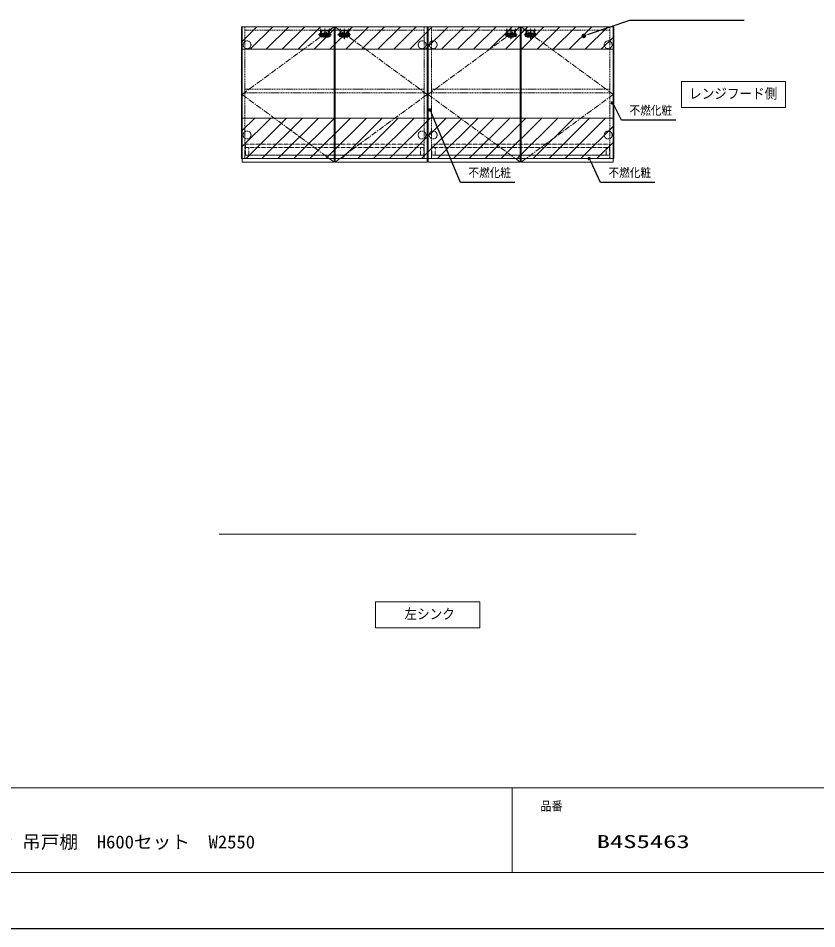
# Model space of a CAD drawing. Units: millimetres, scale not verified. Extents: x -6948 to 6948, y -3754 to 3754.
# Drawn here: x -3304 to 236, y -3671 to 367 of the extents above; entities that cross this region are included whole.
import ezdxf
from ezdxf.enums import TextEntityAlignment as Align

# ---------------------------------------------------------------- set-up
doc = ezdxf.new("R2010")
doc.units = ezdxf.units.MM
doc.header["$LTSCALE"] = 20
for name, pattern in [('USER1', [0.26, 0.01, -0.25]), ('USER2', [0.375, 0.25, -0.125]), ('USER3', [2, 1.25, -0.25, 0.25, -0.25])]:
    doc.linetypes.add(name, pattern=pattern)
for name, color, linetype, lineweight in [('0-0_0', 30, 'Continuous', 13), ('0-1_細線ﾚｲﾔｰ', 91, 'Continuous', 9), ('0-2_図面枠', 3, 'USER1', 15), ('0-4_KABE', 4, 'Continuous', 20), ('0-5_1', 30, 'Continuous', 13), ('0-6_本体', 6, 'USER2', 25), ('0-7_寸法ﾚｲﾔｰ', 30, 'Continuous', 13), ('0-8_DEFPOINTS', 7, 'Continuous', 25)]:
    doc.layers.add(name, color=color, linetype=linetype, lineweight=lineweight)
doc.styles.add('ＭＳ ゴシック', font='')
doc.styles.get('ＭＳ ゴシック').set_extended_font_data('MS Gothic')

# ---------------------------------------------------------------- blocks, each defined once
blk = doc.blocks.new('A$C6C503A1C')
at = {"layer": '0-5_1', "color": 1, "linetype": 'USER3'}
for p, q in [((593.1, 857.4), (593.1, 0)), ((0, 428.7), (1186.2, 428.7)), ((213.1, 674.8), (213.1, 182.6)), ((973.1, 674.8), (973.1, 182.6))]:
    blk.add_line(p, q, dxfattribs=at)
at = {"layer": '0-5_1', "color": 1, "linetype": 'USER2'}
for p, q in [((123.1, 528.7), (123.1, 328.7)), ((163.1, 568.7), (1023.1, 568.7)), ((163.1, 288.7), (1023.1, 288.7)), ((333.1, 568.7), (333.1, 288.7)), ((413.1, 568.7), (413.1, 288.7)), ((413.1, 358.7), (773.1, 358.7)), ((773.1, 568.7), (773.1, 288.7)), ((853.1, 568.7), (853.1, 288.7)), ((1063.1, 528.7), (1063.1, 328.7))]:
    blk.add_line(p, q, dxfattribs=at)
at = {"layer": '0-5_1', "color": 1}
for p, q in [((176.1, 398.7), (176.1, 458.7)), ((250.1, 458.7), (250.1, 398.7)), ((936.1, 458.7), (936.1, 398.7)), ((1010.1, 398.7), (1010.1, 458.7))]:
    blk.add_line(p, q, dxfattribs=at)
at = {"layer": '0-5_1', "color": 1, "linetype": 'USER2'}
for centre, start, end in [((163.1, 528.7), 90, 180), ((163.1, 328.7), 180, 270), ((1023.1, 528.7), 0, 90), ((1023.1, 328.7), 270, 0)]:
    blk.add_arc(centre, 40, start, end, dxfattribs=at)
at = {"layer": '0-5_1', "color": 1}
for centre, start, end in [((213.1, 458.7), 0, 180), ((213.1, 398.7), 180, 0), ((973.1, 458.7), 0, 180), ((973.1, 398.7), 180, 0)]:
    blk.add_arc(centre, 37, start, end, dxfattribs=at)
blk = doc.blocks.new('A$C3CB362AA')
at = {"layer": '0-6_本体', "linetype": 'USER3'}
for p, q in [((420, 4584), (420, 2900)), ((2320, 4584), (2320, 0)), ((4220, 4584), (4220, 2900))]:
    blk.add_line(p, q, dxfattribs=at)
at = {"layer": '0-6_本体'}
for p, q in [((770, 3857), (770, 1037)), ((770, 1637), (3870, 1637)), ((970, 837), (3670, 837)), ((1820, 2687), (2820, 2687)), ((1820, 2687), (1820, 837)), ((1820, 1887), (2820, 1887)), ((2820, 2687), (2820, 837)), ((3870, 3857), (3870, 1037))]:
    blk.add_line(p, q, dxfattribs=at)
blk.add_lwpolyline([(0, 3857), (4640, 3857), (4640, 3557), (0, 3557)], close=True, dxfattribs=at)
for centre, start, end in [((970, 1037), 180, 270), ((3670, 1037), 270, 0)]:
    blk.add_arc(centre, 200, start, end, dxfattribs=at)
blk = doc.blocks.new('A$C0D9D3555')
at = {"layer": '0-5_1', "xscale": -1}
blk.add_blockref('A$C6C503A1C', (1186.2, 0), dxfattribs=at)
at = {"layer": '0-5_1', "xscale": 0.2, "yscale": 0.2}
blk.add_blockref('A$C3CB362AA', (129.1, 73.3), dxfattribs=at)
blk = doc.blocks.new('A$C5FD0961D')
at = {"layer": '0-1_細線ﾚｲﾔｰ', "linetype": 'USER2'}
for p, q in [((15740, 1000), (0, 1000)), ((0, 1000), (0, 0)), ((15740, 0), (15740, 1000)), ((15740, 700), (0, 700)), ((0, 0), (15740, 0)), ((300, 700), (300, 0)), ((15440, 700), (15440, 0))]:
    blk.add_line(p, q, dxfattribs=at)
blk = doc.blocks.new('A$C5FD09633')
at = {"layer": '0-1_細線ﾚｲﾔｰ', "linetype": 'USER2'}
for p, q in [((15820, 1000), (0, 1000)), ((0, 1000), (0, 0)), ((15820, 0), (15820, 1000)), ((15820, 700), (0, 700)), ((0, 0), (15820, 0)), ((300, 700), (300, 0)), ((15520, 700), (15520, 0))]:
    blk.add_line(p, q, dxfattribs=at)
blk = doc.blocks.new('_DOT')
at = {"layer": '0-0_0'}
blk.add_line((-10, 0), (-20, 0), dxfattribs=at)
for points in [[(0, 0), (-10, 0), (-9.92, 1.25)], [(0, 0), (-9.92, -1.25), (-10, 0)], [(0, 0), (-9.92, 1.25), (-9.69, 2.49)], [(0, 0), (-9.69, -2.49), (-9.92, -1.25)], [(0, 0), (-9.69, 2.49), (-9.3, 3.68)], [(0, 0), (-9.3, -3.68), (-9.69, -2.49)], [(0, 0), (-9.3, 3.68), (-8.76, 4.82)], [(0, 0), (-8.76, -4.82), (-9.3, -3.68)], [(0, 0), (-8.76, 4.82), (-8.09, 5.88)], [(0, 0), (-8.09, -5.88), (-8.76, -4.82)], [(0, 0), (-8.09, 5.88), (-7.29, 6.85)], [(0, 0), (-7.29, -6.85), (-8.09, -5.88)], [(0, 0), (-7.29, 6.85), (-6.37, 7.71)], [(0, 0), (-6.37, -7.71), (-7.29, -6.85)], [(0, 0), (-6.37, 7.71), (-5.36, 8.44)], [(0, 0), (-5.36, -8.44), (-6.37, -7.71)], [(0, 0), (-5.36, 8.44), (-4.26, 9.05)], [(0, 0), (-4.26, -9.05), (-5.36, -8.44)], [(0, 0), (-4.26, 9.05), (-3.09, 9.51)], [(0, 0), (-3.09, -9.51), (-4.26, -9.05)], [(0, 0), (-3.09, 9.51), (-1.87, 9.82)], [(0, 0), (-1.87, -9.82), (-3.09, -9.51)], [(0, 0), (-1.87, 9.82), (-0.63, 9.98)], [(0, 0), (-0.63, -9.98), (-1.87, -9.82)], [(0, 0), (-0.63, 9.98), (0.63, 9.98)], [(0, 0), (0.63, -9.98), (-0.63, -9.98)], [(0, 0), (0.63, 9.98), (1.87, 9.82)], [(0, 0), (1.87, 9.82), (3.09, 9.51)], [(0, 0), (3.09, 9.51), (4.26, 9.05)], [(0, 0), (4.26, 9.05), (5.36, 8.44)], [(0, 0), (5.36, 8.44), (6.37, 7.71)], [(0, 0), (6.37, 7.71), (7.29, 6.85)], [(0, 0), (7.29, 6.85), (8.09, 5.88)], [(0, 0), (8.09, 5.88), (8.76, 4.82)], [(0, 0), (8.76, 4.82), (9.3, 3.68)], [(0, 0), (9.3, 3.68), (9.69, 2.49)], [(0, 0), (9.69, 2.49), (9.92, 1.25)], [(0, 0), (9.92, 1.25), (10, 0)], [(0, 0), (1.87, -9.82), (0.63, -9.98)], [(0, 0), (3.09, -9.51), (1.87, -9.82)], [(0, 0), (4.26, -9.05), (3.09, -9.51)], [(0, 0), (5.36, -8.44), (4.26, -9.05)], [(0, 0), (6.37, -7.71), (5.36, -8.44)], [(0, 0), (7.29, -6.85), (6.37, -7.71)], [(0, 0), (8.09, -5.88), (7.29, -6.85)], [(0, 0), (8.76, -4.82), (8.09, -5.88)], [(0, 0), (9.3, -3.68), (8.76, -4.82)], [(0, 0), (9.69, -2.49), (9.3, -3.68)], [(0, 0), (9.92, -1.25), (9.69, -2.49)], [(0, 0), (10, 0), (9.92, -1.25)]]:
    blk.add_solid(points, dxfattribs=at)
blk = doc.blocks.new('DOT_31')
at = {"layer": '0-5_1'}
blk.add_line((-10, 0), (-20, 0), dxfattribs=at)
for points in [[(0, 0), (-10, 0), (-9.92, 1.25)], [(0, 0), (-9.92, -1.25), (-10, 0)], [(0, 0), (-9.92, 1.25), (-9.69, 2.49)], [(0, 0), (-9.69, -2.49), (-9.92, -1.25)], [(0, 0), (-9.69, 2.49), (-9.3, 3.68)], [(0, 0), (-9.3, -3.68), (-9.69, -2.49)], [(0, 0), (-9.3, 3.68), (-8.76, 4.82)], [(0, 0), (-8.76, -4.82), (-9.3, -3.68)], [(0, 0), (-8.76, 4.82), (-8.09, 5.88)], [(0, 0), (-8.09, -5.88), (-8.76, -4.82)], [(0, 0), (-8.09, 5.88), (-7.29, 6.85)], [(0, 0), (-7.29, -6.85), (-8.09, -5.88)], [(0, 0), (-7.29, 6.85), (-6.37, 7.71)], [(0, 0), (-6.37, -7.71), (-7.29, -6.85)], [(0, 0), (-6.37, 7.71), (-5.36, 8.44)], [(0, 0), (-5.36, -8.44), (-6.37, -7.71)], [(0, 0), (-5.36, 8.44), (-4.26, 9.05)], [(0, 0), (-4.26, -9.05), (-5.36, -8.44)], [(0, 0), (-4.26, 9.05), (-3.09, 9.51)], [(0, 0), (-3.09, -9.51), (-4.26, -9.05)], [(0, 0), (-3.09, 9.51), (-1.87, 9.82)], [(0, 0), (-1.87, -9.82), (-3.09, -9.51)], [(0, 0), (-1.87, 9.82), (-0.63, 9.98)], [(0, 0), (-0.63, -9.98), (-1.87, -9.82)], [(0, 0), (-0.63, 9.98), (0.63, 9.98)], [(0, 0), (0.63, -9.98), (-0.63, -9.98)], [(0, 0), (0.63, 9.98), (1.87, 9.82)], [(0, 0), (1.87, 9.82), (3.09, 9.51)], [(0, 0), (3.09, 9.51), (4.26, 9.05)], [(0, 0), (4.26, 9.05), (5.36, 8.44)], [(0, 0), (5.36, 8.44), (6.37, 7.71)], [(0, 0), (6.37, 7.71), (7.29, 6.85)], [(0, 0), (7.29, 6.85), (8.09, 5.88)], [(0, 0), (8.09, 5.88), (8.76, 4.82)], [(0, 0), (8.76, 4.82), (9.3, 3.68)], [(0, 0), (9.3, 3.68), (9.69, 2.49)], [(0, 0), (9.69, 2.49), (9.92, 1.25)], [(0, 0), (9.92, 1.25), (10, 0)], [(0, 0), (1.87, -9.82), (0.63, -9.98)], [(0, 0), (3.09, -9.51), (1.87, -9.82)], [(0, 0), (4.26, -9.05), (3.09, -9.51)], [(0, 0), (5.36, -8.44), (4.26, -9.05)], [(0, 0), (6.37, -7.71), (5.36, -8.44)], [(0, 0), (7.29, -6.85), (6.37, -7.71)], [(0, 0), (8.09, -5.88), (7.29, -6.85)], [(0, 0), (8.76, -4.82), (8.09, -5.88)], [(0, 0), (9.3, -3.68), (8.76, -4.82)], [(0, 0), (9.69, -2.49), (9.3, -3.68)], [(0, 0), (9.92, -1.25), (9.69, -2.49)], [(0, 0), (10, 0), (9.92, -1.25)]]:
    blk.add_solid(points, dxfattribs=at)

msp = doc.modelspace()

# ---------------------------------------------------------------- linework, layer by layer
at = {"layer": '0-0_0', "color": 7}
for p, q in [((-2314, 329), (-1489, 329)), ((-1114.5, -3046), (-1114.5, -3421))]:
    msp.add_line(p, q, dxfattribs=at)
at = {"layer": '0-1_細線ﾚｲﾔｰ'}
for p, q in [((-2314, 261.26), (-2246.26, 329)), ((-2275.55, 229), (-2175.55, 329)), ((-2204.84, 229), (-2104.84, 329)), ((-2134.13, 229), (-2034.13, 329)), ((-2063.42, 229), (-1963.42, 329)), ((-1992.71, 229), (-1892.71, 329)), ((-1921.99, 229), (-1821.99, 329)), ((-1851.28, 229), (-1751.28, 329)), ((-1780.57, 229), (-1680.57, 329)), ((-1709.86, 229), (-1609.86, 329)), ((-1639.15, 229), (-1539.15, 329)), ((-1568.44, 229), (-1468.44, 329)), ((-1497.73, 229), (-1397.73, 329)), ((-1427.02, 229), (-1327.02, 329)), ((-1356.31, 229), (-1256.31, 329)), ((-1285.6, 229), (-1185.6, 329)), ((-1214.89, 229), (-1114.89, 329)), ((-1144.18, 229), (-1044.18, 329)), ((-1073.47, 229), (-973.47, 329)), ((-1002.76, 229), (-902.76, 329)), ((-932.05, 229), (-832.05, 329)), ((-861.33, 229), (-761.33, 329)), ((-790.62, 229), (-690.62, 329)), ((-719.91, 229), (-664, 284.91)), ((-2314, -134.43), (-2255.57, -76)), ((-2314, -205.14), (-2184.86, -76)), ((-2294.15, -256), (-2114.15, -76)), ((-2223.44, -256), (-2043.44, -76)), ((-2152.73, -256), (-1972.73, -76)), ((-2082.02, -256), (-1902.02, -76)), ((-2011.31, -256), (-1831.31, -76)), ((-1940.6, -256), (-1760.6, -76)), ((-1869.89, -256), (-1689.89, -76)), ((-1799.18, -256), (-1619.18, -76)), ((-1728.47, -256), (-1548.47, -76)), ((-1657.76, -256), (-1477.76, -76)), ((-1587.05, -256), (-1407.05, -76)), ((-1516.33, -256), (-1336.33, -76)), ((-1445.62, -256), (-1265.62, -76)), ((-1374.91, -256), (-1194.91, -76)), ((-1304.2, -256), (-1124.2, -76)), ((-1233.49, -256), (-1053.49, -76)), ((-1162.78, -256), (-982.78, -76)), ((-1092.07, -256), (-912.07, -76)), ((-1021.36, -256), (-841.36, -76)), ((-950.65, -256), (-770.65, -76)), ((-879.94, -256), (-699.94, -76)), ((-809.23, -256), (-664, -110.77)), ((-738.52, -256), (-664, -181.48)), ((-667.81, -256), (-664, -252.19))]:
    msp.add_line(p, q, dxfattribs=at)
at = {"layer": '0-1_細線ﾚｲﾔｰ', "linetype": 'USER2'}
for p, q in [((-2299, 329), (-2299, -256)), ((-1504, 329), (-1504, -256)), ((-1472, 329), (-1472, -256)), ((-681, 329), (-681, -256)), ((-2299, 314), (-1504, 314)), ((-1472, 314), (-681, 314)), ((-2299, -241), (-1504, -241)), ((-1472, -241), (-681, -241)), ((-1489, -256), (-664, -256)), ((-1489, -256), (-664, -256))]:
    msp.add_line(p, q, dxfattribs=at)
at = {"layer": '0-1_細線ﾚｲﾔｰ'}
for points in [[(-2314, 229), (-664, 229), (-664, 329), (-2314, 329)], [(-2314, -256), (-664, -256), (-664, -76), (-2314, -76)]]:
    msp.add_lwpolyline(points, close=True, dxfattribs=at)
at = {"layer": '0-1_細線ﾚｲﾔｰ', "linetype": 'USER3'}
for points in [[(-1903.5, 329), (-2312, 29), (-1903.5, -271)], [(-1899.5, 329), (-1491, 29), (-1899.5, -271)], [(-1078.5, 329), (-1487, 29), (-1078.5, -271)], [(-1074.5, 329), (-666, 29), (-1074.5, -271)]]:
    msp.add_lwpolyline(points, dxfattribs=at)
at = {"layer": '0-1_細線ﾚｲﾔｰ', "linetype": 'USER2'}
for points in [[(-2299, 51.5), (-1504, 51.5), (-1504, 36.5), (-2299, 36.5)], [(-1472, 51.5), (-681, 51.5), (-681, 36.5), (-1472, 36.5)]]:
    msp.add_lwpolyline(points, close=True, dxfattribs=at)
for centre in [(-2289.5, 249), (-1513.5, 249), (-1464.5, 249), (-688.5, 249), (-2289.5, -151), (-1513.5, -151), (-1464.5, -151), (-688.5, -151)]:
    msp.add_circle(centre, 17.5, dxfattribs=at)
at = {"layer": '0-2_図面枠', "linetype": 'Continuous'}
msp.add_line((-6614.5, -3046), (3385.5, -3046), dxfattribs=at)
for points in [[(-6614.5, -3421), (3385.5, -3421), (3385.5, 3504), (-6614.5, 3504)], [(-364, 86.58), (-364, -28.59), (97.49, -28.59), (97.49, 86.58)], [(-1258.25, -2221), (-1719.75, -2221), (-1719.75, -2336.17), (-1258.25, -2336.17)]]:
    msp.add_lwpolyline(points, close=True, dxfattribs=at)
at = {"layer": '0-4_KABE'}
msp.add_line((-2414, -1921), (-564, -1921), dxfattribs=at)
at = {"layer": '0-5_1', "color": 7}
for p, q in [((-1489, -256), (-1489, 329)), ((-664, 329), (-1489, 329)), ((-664, 329), (-664, -256))]:
    msp.add_line(p, q, dxfattribs=at)
for points in [[(-2314, -256), (-2314, 329), (-2314, -256)], [(-664, -256), (-664, 329), (-1489, 329), (-1489, -256)]]:
    msp.add_lwpolyline(points, dxfattribs=at)
for points in [[(-2312, -271), (-1903.5, -271), (-1903.5, 329), (-2312, 329)], [(-1491, -271), (-1899.5, -271), (-1899.5, 329), (-1491, 329)], [(-1487, -271), (-1078.5, -271), (-1078.5, 329), (-1487, 329)], [(-666, -271), (-1074.5, -271), (-1074.5, 329), (-666, 329)]]:
    msp.add_lwpolyline(points, close=True, dxfattribs=at)
at = {"layer": '0-7_寸法ﾚｲﾔｰ', "lineweight": 25}
for points in [[(-85.8, 357.1), (-593.52, 357.1), (-777.36, 294.12)], [(-388.71, -85.54), (-628.96, -85.54), (-661.78, -20.96)], [(-1103.03, -361.63), (-1343.28, -361.63), (-1472.35, -53.6)], [(-482.05, -361.63), (-722.3, -361.63), (-764.99, -268.74)]]:
    msp.add_lwpolyline(points, dxfattribs=at)
at = {"layer": '0-8_DEFPOINTS'}
msp.add_line((3635.5, -3671), (-6864.5, -3671), dxfattribs=at)

# ---------------------------------------------------------------- block references
at = {"layer": '0-0_0', "xscale": 0.05, "yscale": 0.05}
for name, p in [('A$C0D9D3555', (-1974.16, 271.76)), ('A$C0D9D3555', (-1888.16, 271.76)), ('A$C0D9D3555', (-1149.16, 271.76)), ('A$C0D9D3555', (-1063.16, 271.76)), ('A$C5FD09633', (-2297, -241)), ('A$C5FD0961D', (-1470, -241))]:
    msp.add_blockref(name, p, dxfattribs=at)
at = {"layer": '0-7_寸法ﾚｲﾔｰ', "rotation": 197.16939}
msp.add_blockref('DOT_31', (-796.47, 288.21), dxfattribs=at)
at = {"layer": '0-7_寸法ﾚｲﾔｰ', "xscale": 0.75, "yscale": 0.75}
for p, rotation in [((-670.71, -8.91), 126.52001), ((-1478.71, -40.01), 115.06615), ((-772.9, -256), 121.84473)]:
    msp.add_blockref('_DOT', p, dxfattribs=dict(at, rotation=rotation))

# ---------------------------------------------------------------- texts
at = {"layer": '0-0_0', "color": 7, "style": 'ＭＳ ゴシック', "width": 0.9}
for p in [(-593.96, -72.94), (-1308.28, -349.03), (-687.3, -349.03)]:
    msp.add_text('不燃化粧', height=38.42, dxfattribs=at).set_placement(p, align=Align.BOTTOM_LEFT)
at = {"layer": '0-2_図面枠', "style": 'ＭＳ ゴシック'}
for s, height, width, p in [('レンジフード側', 45.45, 0.9, (-329.5, -3.72)), ('左シンク', 45.45, 0.9, (-1591.81, -2311.31)), ('品番', 40.47, 0.9, (-989.5, -3158.96)), ('システムキッチン 吊戸棚\u3000H600セット\u3000W2550', 57.73, 1.05, (-3989.5, -3332.1)), ('B4S5463', 57.77, 1.5, (-739.5, -3330.49))]:
    msp.add_text(s, height=height, dxfattribs=dict(at, width=width)).set_placement(p, align=Align.BOTTOM_LEFT)

doc.saveas('drawing.dxf')
